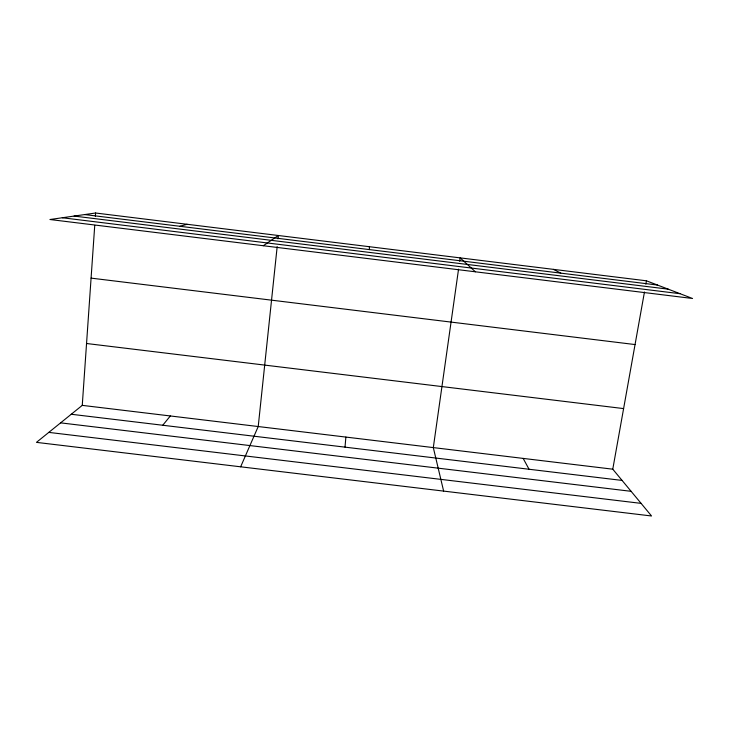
<?xml version="1.0" encoding="UTF-8"?>
<svg xmlns="http://www.w3.org/2000/svg" width="729" height="729" viewBox="0 0 729 729"><rect width="100%" height="100%" fill="white"/><g stroke="black" fill="none" stroke-linecap="round" stroke-linejoin="round"><path stroke-width="1.09" d="M82.259 405.37L612.77 469.184L651.544 515.986L36.45 442.366L82.259 405.37L94.743 225.361M95.362 216.385L95.599 213.014L646.45 280.811L692.55 298.489L49.946 219.511L95.599 213.014M345.017 447.141L345.874 437.072M277.175 246.657L258.221 426.529L240.643 466.806M277.995 238.857L278.35 235.513L263.324 245.737M458.55 269.147L433.308 447.597L443.633 491.1M459.662 261.264L460.145 257.884L475.399 271.799M612.77 469.184L644.454 292.001M645.848 284.173L646.45 280.811M162.749 425.244L170.349 415.958M179.853 226.282L187.089 224.277M86.551 343.505L623.605 408.586M71.26 414.254L622.092 480.429M60.607 422.856L631.104 491.319M48.807 432.388L641.092 503.374M91.079 278.123L635.05 344.562M84.682 214.572L657.476 285.039M74.094 216.076L668.183 289.149M62.311 217.752L680.075 293.705M553.42 269.365L560.774 273.147M523.158 458.404L529.063 469.257M369.366 246.712L369.403 249.6"/></g></svg>
